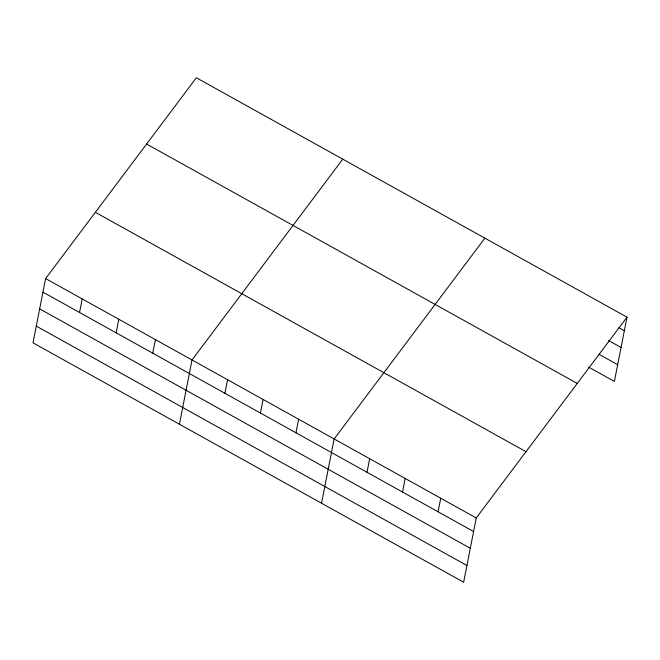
<?xml version="1.0" encoding="UTF-8"?>
<svg xmlns="http://www.w3.org/2000/svg" width="660" height="660" viewBox="0 0 660 660"><rect width="100%" height="100%" fill="white"/><g stroke="black" fill="none" stroke-linecap="round" stroke-linejoin="round"><path stroke-width="0.99" d="M45.606 278.57L33 342.837L463.642 582.227L476.256 517.96L627 317.163L196.358 77.773L45.606 278.57L476.256 517.96M79.555 312.493L82.211 298.922M116.16 332.838L118.817 319.267M152.757 353.191L155.422 339.62M179.421 424.231L192.027 359.964L342.771 159.159M224.895 393.286L227.56 379.714M260.42 413.036L263.084 399.465M295.952 432.787L298.609 419.215M321.536 503.233L334.141 438.966L484.885 238.161M367.01 472.288L369.666 458.716M402.534 492.038L405.199 478.459M438.058 511.781L440.723 498.209M627 317.163L614.394 381.43L588.629 367.108M619.006 327.772L624.335 330.734M608.619 340.552L621.052 347.465M599.024 354.329L617.669 364.7M146.611 144.037L577.253 383.427M95.353 212.305L526.004 451.696M42.95 292.141L473.591 531.531M39.666 308.872L470.308 548.262M36.283 326.114L466.925 565.505"/></g></svg>
